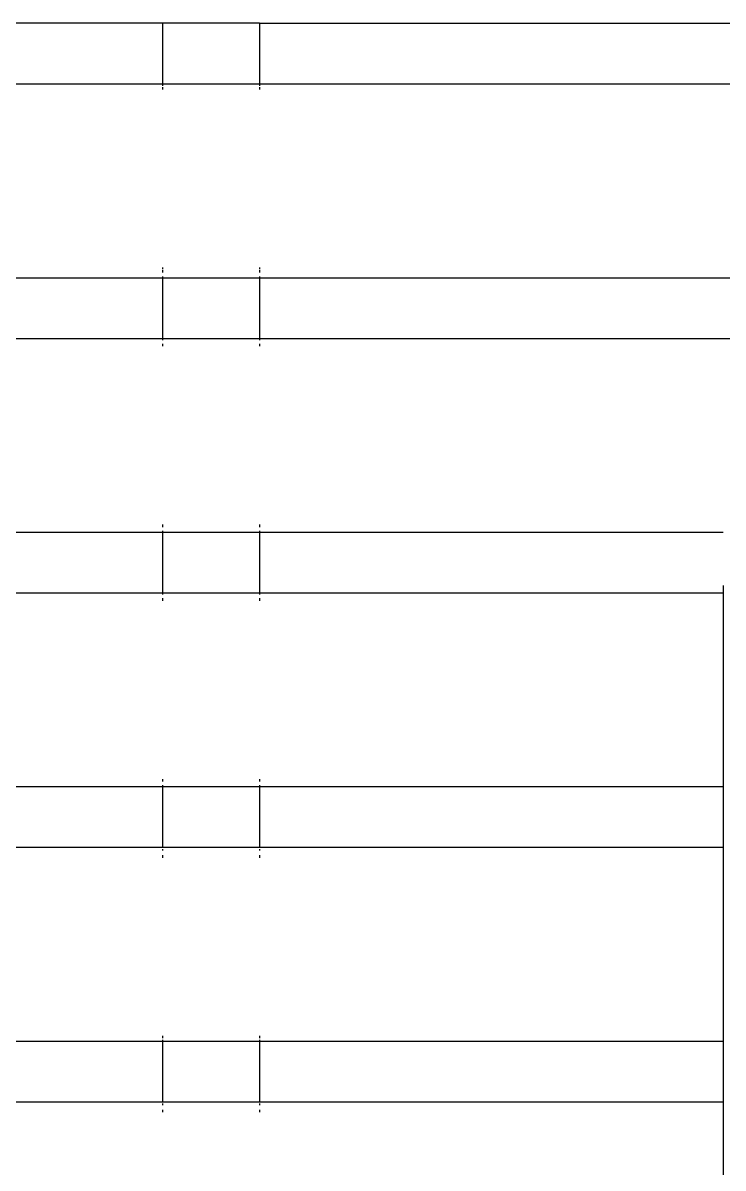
# Model space of a CAD drawing. Header units: millimetres. Extents: x 21 to 5427, y 20 to 4028.
# Drawn here: x 3337.9 to 3475.4, y 2709.6 to 2934.7 of the extents above; entities that cross this region are included whole.
import ezdxf

# ---------------------------------------------------------------- set-up
doc = ezdxf.new("R2010")
doc.units = ezdxf.units.MM

msp = doc.modelspace()

# ---------------------------------------------------------------- linework, layer by layer
for p, q in [((3365.38, 2934.59), (3325.38, 2934.59)), ((3365.38, 2934.59), (3365.38, 2934.65)), ((3365.38, 2922.59), (3365.38, 2934.59)), ((3373.15, 2934.59), (3365.38, 2934.59)), ((3384.06, 2934.59), (3373.15, 2934.59)), ((3384.12, 2934.59), (3384.06, 2934.59)), ((3384.31, 2934.59), (3384.12, 2934.59)), ((3384.31, 2934.65), (3384.31, 2934.59)), ((3384.31, 2934.59), (3384.31, 2922.59)), ((3384.31, 2934.59), (3526.61, 2934.59)), ((3365.38, 2922.59), (3325.38, 2922.59)), ((3365.38, 2922.56), (3365.38, 2922.59)), ((3367.27, 2922.59), (3365.38, 2922.59)), ((3365.38, 2922.52), (3365.38, 2922.56)), ((3365.38, 2922.32), (3365.38, 2922.52)), ((3365.38, 2921.59), (3365.38, 2922)), ((3384.06, 2922.59), (3367.27, 2922.59)), ((3384.12, 2922.59), (3384.06, 2922.59)), ((3384.31, 2922.59), (3384.12, 2922.59)), ((3384.31, 2922.59), (3384.31, 2922.56)), ((3526.61, 2922.59), (3384.31, 2922.59)), ((3384.31, 2922.56), (3384.31, 2922.52)), ((3384.31, 2922.52), (3384.31, 2922.32)), ((3384.31, 2922), (3384.31, 2921.59)), ((3365.38, 2886.24), (3365.38, 2886.59)), ((3365.38, 2885.59), (3365.38, 2886.07)), ((3384.31, 2886.59), (3384.31, 2886.23)), ((3384.31, 2886.07), (3384.31, 2885.59)), ((3325.38, 2884.59), (3365.38, 2884.59)), ((3365.38, 2884.63), (3365.38, 2884.85)), ((3365.38, 2884.59), (3365.38, 2884.63)), ((3365.38, 2872.59), (3365.38, 2884.59)), ((3365.38, 2884.59), (3384.06, 2884.59)), ((3384.06, 2884.59), (3384.12, 2884.59)), ((3384.12, 2884.59), (3384.31, 2884.59)), ((3384.31, 2884.85), (3384.31, 2884.63)), ((3384.31, 2884.63), (3384.31, 2884.59)), ((3384.31, 2884.59), (3384.31, 2872.59)), ((3384.31, 2884.59), (3526.61, 2884.59)), ((3365.38, 2872.59), (3325.38, 2872.59)), ((3365.38, 2872.56), (3365.38, 2872.59)), ((3384.06, 2872.59), (3365.38, 2872.59)), ((3365.38, 2872.52), (3365.38, 2872.56)), ((3365.38, 2872.32), (3365.38, 2872.52)), ((3365.38, 2871.1), (3365.38, 2871.59)), ((3384.12, 2872.59), (3384.06, 2872.59)), ((3384.31, 2872.59), (3384.12, 2872.59)), ((3384.31, 2872.59), (3384.31, 2872.56)), ((3526.61, 2872.59), (3384.31, 2872.59)), ((3384.31, 2872.56), (3384.31, 2872.52)), ((3384.31, 2872.52), (3384.31, 2872.32)), ((3384.31, 2871.59), (3384.31, 2871.1)), ((3365.38, 2835.59), (3365.38, 2836.07)), ((3384.31, 2836.07), (3384.31, 2835.59)), ((3325.38, 2834.59), (3365.38, 2834.59)), ((3365.38, 2834.65), (3365.38, 2834.85)), ((3365.38, 2834.59), (3365.38, 2834.65)), ((3365.38, 2822.59), (3365.38, 2834.59)), ((3365.38, 2834.59), (3384.06, 2834.59)), ((3384.06, 2834.59), (3384.12, 2834.59)), ((3384.12, 2834.59), (3384.31, 2834.59)), ((3384.31, 2834.85), (3384.31, 2834.65)), ((3384.31, 2834.59), (3384.31, 2834.65)), ((3384.31, 2834.59), (3384.31, 2822.59)), ((3384.31, 2834.59), (3475.38, 2834.59)), ((3365.38, 2822.59), (3325.38, 2822.59)), ((3365.38, 2822.56), (3365.38, 2822.59)), ((3384.06, 2822.59), (3365.38, 2822.59)), ((3365.38, 2822.52), (3365.38, 2822.56)), ((3365.38, 2822.32), (3365.38, 2822.52)), ((3384.12, 2822.59), (3384.06, 2822.59)), ((3384.31, 2822.59), (3384.12, 2822.59)), ((3384.31, 2822.59), (3384.31, 2822.56)), ((3475.38, 2822.59), (3384.31, 2822.59)), ((3384.31, 2822.56), (3384.31, 2822.52)), ((3384.31, 2822.52), (3384.31, 2822.32)), ((3475.38, 2824.1), (3475.38, 2822.59)), ((3475.38, 2822.59), (3475.38, 2822.55)), ((3475.38, 2822.55), (3475.38, 2822.52)), ((3475.38, 2822.52), (3475.38, 2822.32)), ((3475.38, 2822.32), (3475.38, 2822)), ((3475.38, 2822), (3475.38, 2821.59)), ((3365.38, 2821.1), (3365.38, 2821.59)), ((3384.31, 2821.59), (3384.31, 2821.1)), ((3475.38, 2821.59), (3475.38, 2821.1)), ((3475.38, 2821.1), (3475.38, 2820.97)), ((3475.38, 2820.97), (3475.38, 2820.59)), ((3475.38, 2820.59), (3475.38, 2786.59)), ((3365.38, 2785.59), (3365.38, 2786.07)), ((3384.31, 2786.07), (3384.31, 2785.59)), ((3475.38, 2786.59), (3475.38, 2786.2)), ((3475.38, 2786.2), (3475.38, 2786.07)), ((3475.38, 2786.07), (3475.38, 2785.59)), ((3325.38, 2784.59), (3365.38, 2784.59)), ((3365.38, 2784.62), (3365.38, 2784.85)), ((3365.38, 2784.59), (3365.38, 2784.62)), ((3365.38, 2772.59), (3365.38, 2784.59)), ((3365.38, 2784.59), (3384.06, 2784.59)), ((3384.06, 2784.59), (3384.12, 2784.59)), ((3384.12, 2784.59), (3384.31, 2784.59)), ((3384.31, 2784.85), (3384.31, 2784.63)), ((3384.31, 2784.63), (3384.31, 2784.59)), ((3384.31, 2784.59), (3384.31, 2772.59)), ((3384.31, 2784.59), (3475.38, 2784.59)), ((3475.38, 2785.59), (3475.38, 2785.17)), ((3475.38, 2785.17), (3475.38, 2784.85)), ((3475.38, 2784.85), (3475.38, 2784.63)), ((3475.38, 2784.63), (3475.38, 2784.59)), ((3475.38, 2784.59), (3475.38, 2772.59)), ((3365.38, 2772.59), (3325.38, 2772.59)), ((3365.38, 2772.55), (3365.38, 2772.59)), ((3384.06, 2772.59), (3365.38, 2772.59)), ((3365.38, 2772.52), (3365.38, 2772.55)), ((3384.12, 2772.59), (3384.06, 2772.59)), ((3384.31, 2772.59), (3384.12, 2772.59)), ((3384.31, 2772.59), (3384.31, 2772.56)), ((3475.38, 2772.59), (3384.31, 2772.59)), ((3384.31, 2772.56), (3384.31, 2772.52)), ((3475.38, 2772.59), (3475.38, 2772.55)), ((3475.38, 2772.55), (3475.38, 2772.52)), ((3475.38, 2772.52), (3475.38, 2772.32)), ((3365.38, 2772.02), (3365.38, 2772.32)), ((3365.38, 2770.93), (3365.38, 2771.1)), ((3365.38, 2770.59), (3365.38, 2770.93)), ((3384.31, 2772.32), (3384.31, 2772)), ((3384.31, 2771.1), (3384.31, 2770.94)), ((3384.31, 2770.94), (3384.31, 2770.59)), ((3475.38, 2772.32), (3475.38, 2772)), ((3475.38, 2772), (3475.38, 2771.59)), ((3475.38, 2771.59), (3475.38, 2771.1)), ((3475.38, 2771.1), (3475.38, 2770.97)), ((3475.38, 2770.97), (3475.38, 2770.59)), ((3475.38, 2770.59), (3475.38, 2736.59)), ((3475.38, 2736.59), (3475.38, 2736.2)), ((3325.38, 2734.59), (3365.38, 2734.59)), ((3365.38, 2735.17), (3365.38, 2735.59)), ((3365.38, 2734.63), (3365.38, 2734.85)), ((3365.38, 2734.59), (3365.38, 2734.63)), ((3365.38, 2722.59), (3365.38, 2734.59)), ((3365.38, 2734.59), (3384.06, 2734.59)), ((3384.06, 2734.59), (3384.12, 2734.59)), ((3384.12, 2734.59), (3384.31, 2734.59)), ((3384.31, 2735.59), (3384.31, 2735.17)), ((3384.31, 2734.85), (3384.31, 2734.63)), ((3384.31, 2734.63), (3384.31, 2734.59)), ((3384.31, 2734.59), (3384.31, 2722.59)), ((3384.31, 2734.59), (3475.38, 2734.59)), ((3475.38, 2736.2), (3475.38, 2736.07)), ((3475.38, 2736.07), (3475.38, 2735.59)), ((3475.38, 2735.59), (3475.38, 2735.17)), ((3475.38, 2735.17), (3475.38, 2734.85)), ((3475.38, 2734.85), (3475.38, 2734.63)), ((3475.38, 2734.63), (3475.38, 2734.59)), ((3475.38, 2734.59), (3475.38, 2722.59)), ((3365.38, 2722.59), (3325.38, 2722.59)), ((3365.38, 2722.55), (3365.38, 2722.59)), ((3384.06, 2722.59), (3365.38, 2722.59)), ((3365.38, 2722.52), (3365.38, 2722.55)), ((3365.38, 2722), (3365.38, 2722.32)), ((3365.38, 2720.93), (3365.38, 2721.1)), ((3365.38, 2720.59), (3365.38, 2720.93)), ((3384.12, 2722.59), (3384.06, 2722.59)), ((3384.31, 2722.59), (3384.12, 2722.59)), ((3384.31, 2722.59), (3384.31, 2722.56)), ((3475.38, 2722.59), (3384.31, 2722.59)), ((3384.31, 2722.56), (3384.31, 2722.52)), ((3384.31, 2722.32), (3384.31, 2722)), ((3384.31, 2721.1), (3384.31, 2720.94)), ((3384.31, 2720.94), (3384.31, 2720.59)), ((3475.38, 2722.59), (3475.38, 2722.55)), ((3475.38, 2722.55), (3475.38, 2722.52)), ((3475.38, 2722.52), (3475.38, 2722.32)), ((3475.38, 2722.32), (3475.38, 2722)), ((3475.38, 2722), (3475.38, 2721.59)), ((3475.38, 2721.59), (3475.38, 2721.1)), ((3475.38, 2721.1), (3475.38, 2720.97)), ((3475.38, 2720.97), (3475.38, 2720.59)), ((3475.38, 2720.59), (3475.38, 2686.59))]:
    msp.add_line(p, q)

doc.saveas('drawing.dxf')
